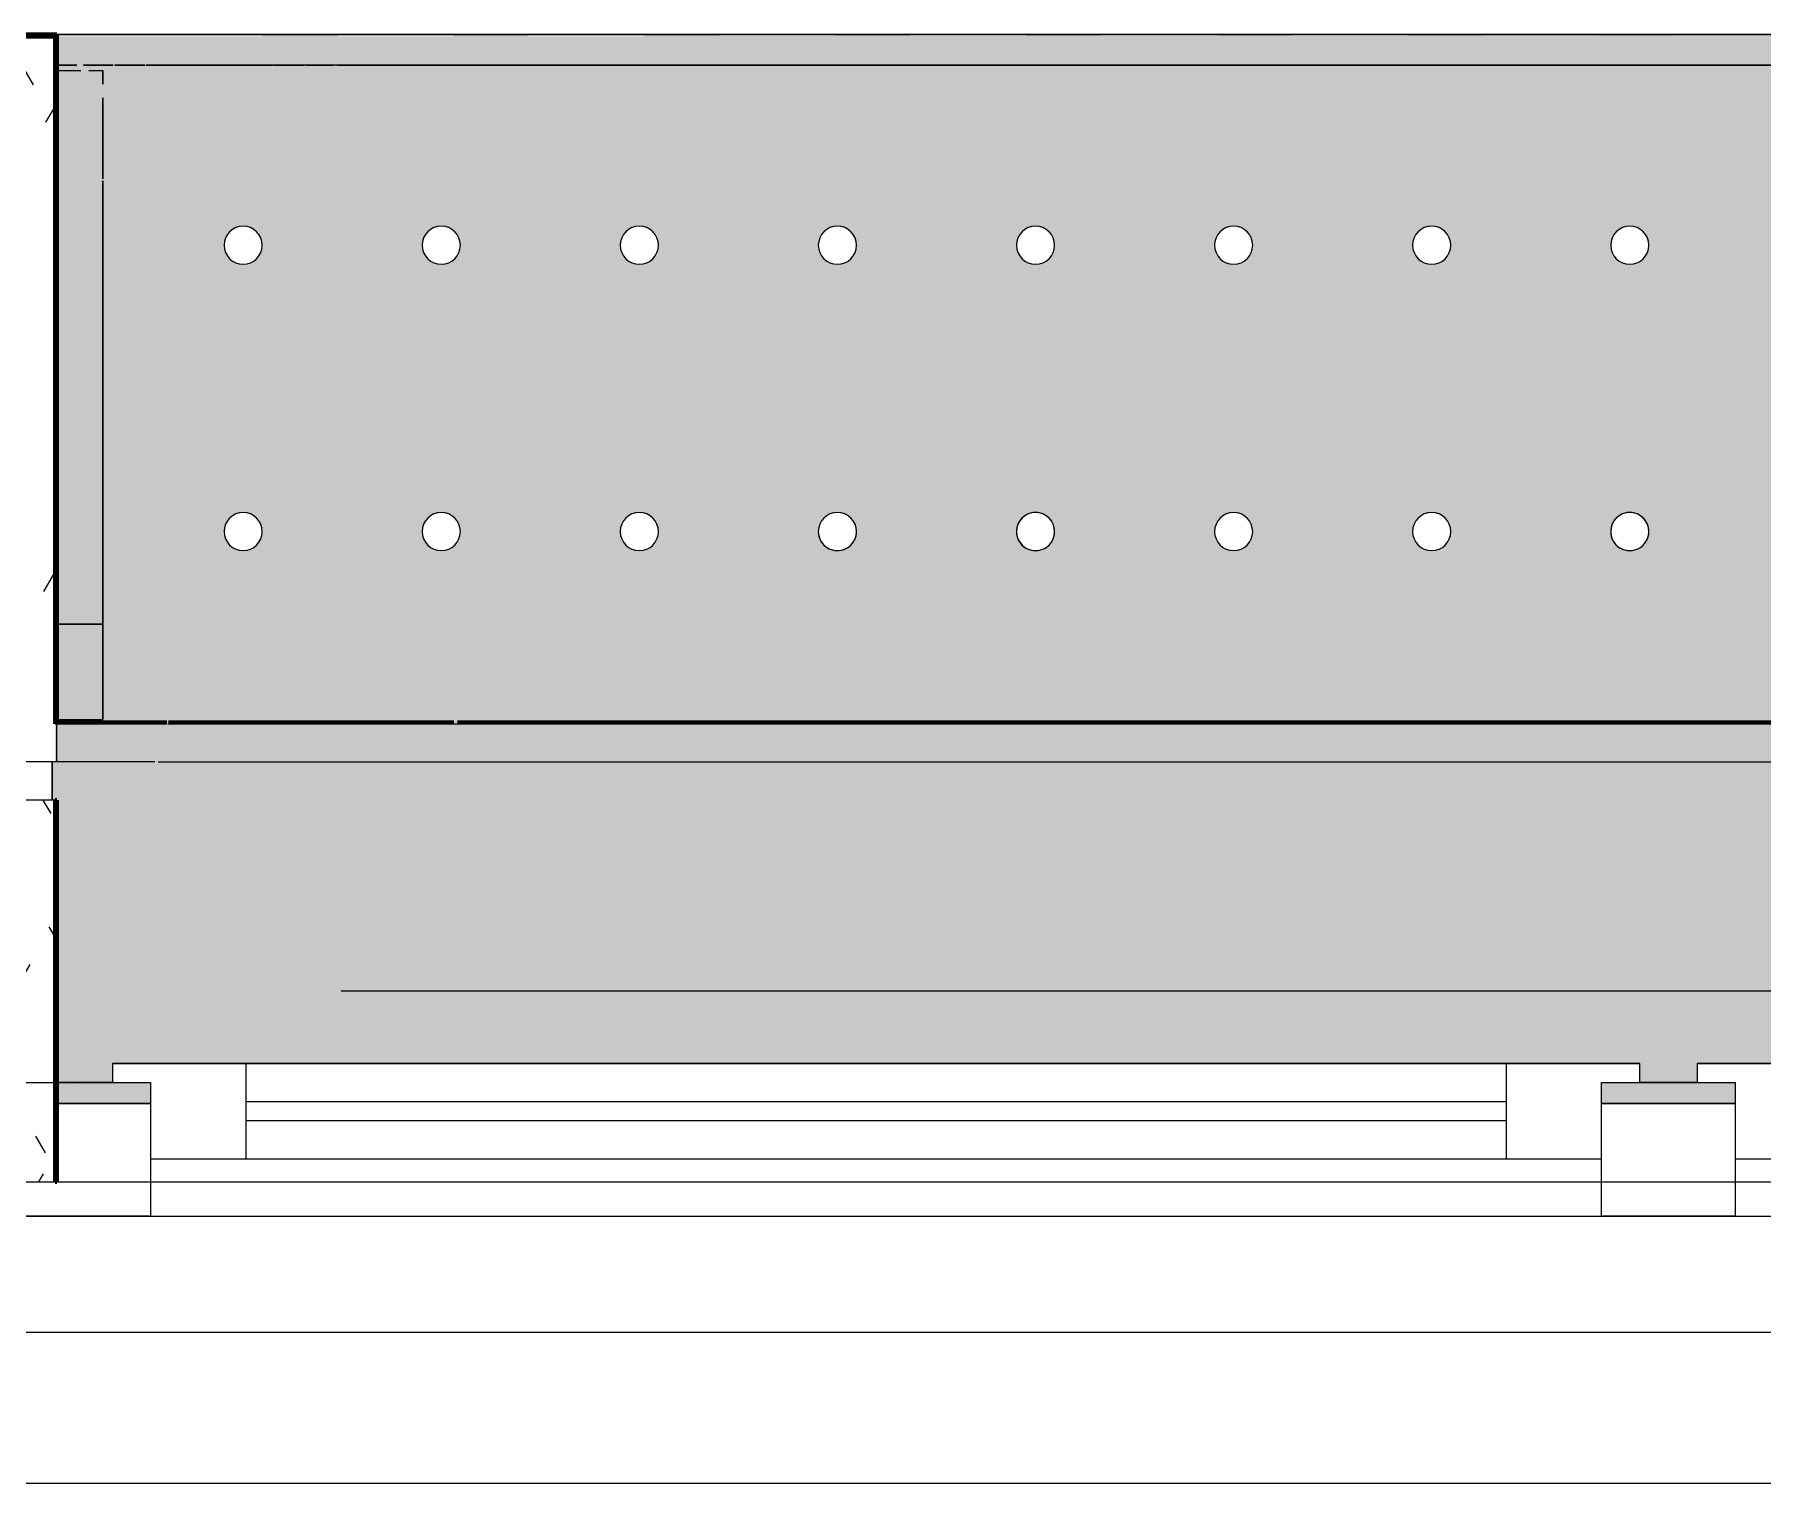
# Model space of a CAD drawing. Header units: millimetres. Extents: x 35144 to 233944, y -8553 to 29000.
# Drawn here: x 61619 to 62524, y -258 to 501 of the extents above; entities that cross this region are included whole.
import ezdxf

# ---------------------------------------------------------------- set-up
doc = ezdxf.new("R2010")
doc.units = ezdxf.units.MM
doc.linetypes.add('Осевая', pattern=[3175, 635, -476.25, 1587.5, -476.25])
for name, color, linetype, lineweight in [('A-GLAZ', 7, 'Continuous', 9), ('A-GLAZ-1', 7, 'Continuous', 13), ('I-WALL', 7, 'Continuous', 9), ('Оси-2', 7, 'Осевая', 9)]:
    doc.layers.add(name, color=color, linetype=linetype, lineweight=lineweight)
for name, color, linetype, lineweight, true_color in [('A-WALL-1', 7, 'Continuous', 9, 0xc0c0c0), ('A-WALL-3', 7, 'Continuous', 9, 0xff80c0), ('I-WALL-13', 7, 'Continuous', 53, 0xeaa7bf), ('I-WALL-28', 7, 'Continuous', 80, 0xffd2ff), ('I-WALL-6', 7, 'Continuous', 9, 0xc0c0c0), ('I-WALL-7', 7, 'Continuous', 9, 0xcbc7bf), ('I-WALL-8', 7, 'Continuous', 80, 0xff80c0), ('S-WALL-ANLY', 7, 'Continuous', 13, 0x008040), ('Знаки-1', 9, 'Continuous', 9, 0x808080), ('Знаки-2', 7, 'Continuous', 9, 0xc1bbaf), ('Знаки-4', 7, 'Continuous', 9, 0xaba79f), ('Знаки-5', 7, 'Continuous', 9, 0xd5cdbe), ('Знаки-6', 7, 'Continuous', 9, 0xd1cabb), ('Знаки-7', 7, 'Continuous', 9, 0xccc5b7), ('Знаки-8', 7, 'Continuous', 9, 0xd4ccbd)]:
    doc.layers.add(name, color=color, linetype=linetype, lineweight=lineweight, true_color=true_color)
doc.layers.add('Знаки-3', color=7, linetype='Continuous', lineweight=9, transparency=0.5)
pattern_1 = [(0, (0, 0), (121.92, 30.48), [10.058, -81.382, 10.058, -81.382, -487.68]), (0, (0, 0), (121.92, 30.48), [-182.88, 10.058, -172.822, 10.058, -81.382, -213.36]), (0, (0, 0), (121.92, 30.48), [-457.2, 10.058, -50.902, 10.058, -142.342]), (120, (45.72, 15.24), (-87.356454, 90.345817), [10.058, -81.382, 10.058, -81.382, -487.68]), (120, (45.72, 15.24), (-87.356454, 90.345817), [-182.88, 10.058, -172.822, 10.058, -81.382, -213.36]), (120, (45.72, 15.24), (-87.356454, 90.345817), [-457.2, 10.058, -50.902, 10.058, -142.342]), (240, (60.96, 76.2), (-34.563546, -120.825817), [10.058, -81.382, 10.058, -81.382, -487.68]), (240, (60.96, 76.2), (-34.563546, -120.825817), [-182.88, 10.058, -172.822, 10.058, -81.382, -213.36]), (240, (60.96, 76.2), (-34.563546, -120.825817), [-457.2, 10.058, -50.902, 10.058, -142.342])]

# ---------------------------------------------------------------- blocks, each defined once
blk = doc.blocks.new('120_Окно_СКБ_2Ст - 120_Окно_СКБ_2Ст 2100х2500 _мал створка справа_-V49-План отделки стен 1 этажа в осях 17-23')
at = {"layer": 'A-GLAZ'}
for p, q in [((1050, -57), (-1050, -57)), ((270, -107), (930, -107)), ((930, -117), (270, -117)), ((170, -127), (200, -127)), ((1000.1, -127), (1015.86, -127)), ((1015.98, -127), (1019.72, -127)), ((1019.92, -127), (1023.66, -127)), ((1023.85, -127), (1027.59, -127)), ((1028.18, -127), (1030, -127))]:
    blk.add_line(p, q, dxfattribs=at)
at = {"layer": 'A-GLAZ-1'}
for p, q in [((150, -127), (150, -57)), ((150, -57), (220, -57)), ((220, -57), (220, -127)), ((980, -127), (980, -57)), ((980, -57), (1050, -57)), ((150, -87), (-980, -87)), ((150, -127), (150, -87)), ((980, -87), (220, -87)), ((220, -87), (220, -127)), ((270, -137), (270, -87)), ((930, -137), (930, -87)), ((980, -127), (980, -87)), ((220, -127), (150, -127)), ((170, -127), (150, -127)), ((170, -137), (170, -127)), ((220, -127), (200, -127)), ((200, -127), (200, -137)), ((1050, -127), (980, -127)), ((1000, -127), (980, -127)), ((1000, -137), (1000, -127)), ((-1000, -137), (170, -137)), ((170, -137), (-1000, -137)), ((200, -137), (1000, -137)), ((1000, -137), (200, -137))]:
    blk.add_line(p, q, dxfattribs=at)
blk = doc.blocks.new('Зашивка радиатора_ с перфорацией М5 - Зашивка радиатора_ с перфорацией М5-V61-План отделки стен 1 этажа в осях 17-23')
at = {"layer": 'Знаки-3'}
h = blk.add_hatch(color=256, dxfattribs=at)
h.paths.add_polyline_path([(1718.52, 380), (1698.52, 380), (1698.52, 369), (1718.52, 368.96), (1718.52, 359), (918.52, 359), (918.52, 369), (938.52, 369), (938.52, 380), (868.52, 380), (868.52, 369), (888.52, 369), (888.52, 359), (-281.48, 359.54), (-281.48, 369), (-261.48, 369), (-261.48, 380), (-310, 380), (-310, -179.94), (1748.52, -179), (1748.52, 201), (1750, 201), (1750, 221), (1748.52, 221), (1748.52, 380), (1724.33, 380)])
h.paths.add_polyline_path([(1650, 90.35), (1655, 89.02), (1658.66, 85.35), (1660, 80.35), (1658.66, 75.35), (1655, 71.69), (1650, 70.35), (1645, 71.69), (1641.34, 75.35), (1640, 80.35), (1641.34, 85.35), (1645, 89.02), (1647.41, 90.01)])
h.paths.add_polyline_path([(1546.25, 90.35), (1551.25, 89.02), (1554.91, 85.35), (1556.25, 80.35), (1554.91, 75.35), (1551.25, 71.69), (1546.25, 70.35), (1541.25, 71.69), (1537.59, 75.35), (1536.25, 80.35), (1537.59, 85.35), (1541.25, 89.02), (1543.66, 90.01)])
h.paths.add_polyline_path([(820, 90.35), (825, 89.02), (828.66, 85.35), (830, 80.35), (828.66, 75.35), (825, 71.69), (820, 70.35), (815, 71.69), (811.34, 75.35), (810, 80.35), (811.34, 85.35), (815, 89.02), (817.41, 90.01)])
h.paths.add_polyline_path([(612.5, 90.35), (617.5, 89.02), (621.16, 85.35), (622.5, 80.35), (621.16, 75.35), (617.5, 71.69), (612.5, 70.35), (607.5, 71.69), (603.84, 75.35), (602.5, 80.35), (603.84, 85.35), (607.5, 89.02), (611.09, 90.17)])
h.paths.add_polyline_path([(301.25, 90.35), (306.25, 89.02), (309.91, 85.35), (311.25, 80.35), (309.91, 75.35), (306.25, 71.69), (301.25, 70.35), (296.25, 71.69), (292.59, 75.35), (291.25, 80.35), (292.59, 85.35), (296.25, 89.02), (298.66, 90.01)])
h.paths.add_polyline_path([(508.75, 90.35), (513.75, 89.02), (517.41, 85.35), (518.75, 80.35), (517.41, 75.35), (513.75, 71.69), (508.75, 70.35), (503.75, 71.69), (500.09, 75.35), (498.75, 80.35), (500.09, 85.35), (503.75, 89.02), (506.16, 90.01)])
h.paths.add_polyline_path([(405, 90.35), (410, 89.02), (413.66, 85.35), (415, 80.35), (413.66, 75.35), (410, 71.69), (405, 70.35), (400, 71.69), (396.34, 75.35), (395, 80.35), (396.34, 85.35), (400, 89.02), (402.41, 90.01)])
h.paths.add_polyline_path([(1442.5, 90.35), (1447.5, 89.02), (1451.16, 85.35), (1452.5, 80.35), (1451.16, 75.35), (1447.5, 71.69), (1442.5, 70.35), (1437.5, 71.69), (1433.84, 75.35), (1432.5, 80.35), (1433.84, 85.35), (1437.5, 89.02), (1439.91, 90.01)])
h.paths.add_polyline_path([(1235, 90.35), (1240, 89.02), (1243.66, 85.35), (1245, 80.35), (1243.66, 75.35), (1240, 71.69), (1235, 70.35), (1230, 71.69), (1226.34, 75.35), (1225, 80.35), (1226.34, 85.35), (1230, 89.02), (1232.41, 90.01)])
h.paths.add_polyline_path([(1027.5, 90.35), (1032.5, 89.02), (1036.16, 85.35), (1037.5, 80.35), (1036.16, 75.35), (1032.5, 71.69), (1027.5, 70.35), (1022.5, 71.69), (1018.84, 75.35), (1017.5, 80.35), (1018.84, 85.35), (1022.5, 89.02), (1024.91, 90.01)])
h.paths.add_polyline_path([(923.75, 90.35), (928.75, 89.02), (932.41, 85.35), (933.75, 80.35), (932.41, 75.35), (928.75, 71.69), (923.75, 70.35), (918.75, 71.69), (915.09, 75.35), (913.75, 80.35), (915.09, 85.35), (918.75, 89.02), (921.16, 90.01)])
h.paths.add_polyline_path([(1338.75, 90.35), (1343.75, 89.02), (1347.41, 85.35), (1348.75, 80.35), (1347.41, 75.35), (1343.75, 71.69), (1338.75, 70.35), (1333.75, 71.69), (1330.09, 75.35), (1328.75, 80.35), (1330.09, 85.35), (1333.75, 89.02), (1336.16, 90.01)])
h.paths.add_polyline_path([(1131.25, 90.35), (1136.25, 89.02), (1139.91, 85.35), (1141.25, 80.35), (1139.91, 75.35), (1136.25, 71.69), (1131.25, 70.35), (1126.25, 71.69), (1122.59, 75.35), (1121.25, 80.35), (1122.59, 85.35), (1126.25, 89.02), (1128.66, 90.01)])
h.paths.add_polyline_path([(716.25, 90.35), (721.25, 89.02), (724.91, 85.35), (726.25, 80.35), (724.91, 75.35), (721.25, 71.69), (716.25, 70.35), (711.25, 71.69), (707.59, 75.35), (706.25, 80.35), (707.59, 85.35), (711.25, 89.02), (713.66, 90.01)])
h.paths.add_polyline_path([(197.5, 90.35), (202.5, 89.02), (206.16, 85.35), (207.5, 80.35), (206.16, 75.35), (202.5, 71.69), (197.5, 70.35), (192.5, 71.69), (188.84, 75.35), (187.5, 80.35), (188.84, 85.35), (192.5, 89.02), (194.91, 90.01)])
h.paths.add_polyline_path([(-113.75, 90.35), (-108.75, 89.02), (-105.09, 85.35), (-103.75, 80.35), (-105.09, 75.35), (-108.75, 71.69), (-113.75, 70.35), (-118.75, 71.69), (-122.41, 75.35), (-123.75, 80.35), (-122.41, 85.35), (-118.75, 89.02), (-116.34, 90.01)])
h.paths.add_polyline_path([(-217.5, 90.35), (-212.5, 89.02), (-208.84, 85.35), (-207.5, 80.35), (-208.84, 75.35), (-212.5, 71.69), (-217.5, 70.35), (-222.5, 71.69), (-226.16, 75.35), (-227.5, 80.35), (-226.16, 85.35), (-222.5, 89.02), (-220.09, 90.01)])
h.paths.add_polyline_path([(93.75, 90.35), (98.75, 89.02), (102.41, 85.35), (103.75, 80.35), (102.41, 75.35), (98.75, 71.69), (93.75, 70.35), (88.75, 71.69), (85.09, 75.35), (83.75, 80.35), (85.09, 85.35), (88.75, 89.02), (91.16, 90.01)])
h.paths.add_polyline_path([(-10, 90.35), (-5, 89.02), (-1.34, 85.35), (0, 80.35), (-1.34, 75.35), (-5, 71.69), (-10, 70.35), (-15, 71.69), (-18.66, 75.35), (-20, 80.35), (-18.66, 85.35), (-15, 89.02), (-12.59, 90.01)])
h.paths.add_polyline_path([(1442.5, -59.65), (1447.5, -60.98), (1451.16, -64.65), (1452.5, -69.65), (1451.16, -74.65), (1447.5, -78.31), (1442.5, -79.65), (1437.5, -78.31), (1433.84, -74.65), (1432.5, -69.65), (1433.84, -64.65), (1437.5, -60.98), (1439.91, -59.99)])
h.paths.add_polyline_path([(1650, -59.65), (1655, -60.98), (1658.66, -64.65), (1660, -69.65), (1658.66, -74.65), (1655, -78.31), (1650, -79.65), (1645, -78.31), (1641.34, -74.65), (1640, -69.65), (1641.34, -64.65), (1645, -60.98), (1647.41, -59.99)])
h.paths.add_polyline_path([(1546.25, -59.65), (1551.25, -60.98), (1554.91, -64.65), (1556.25, -69.65), (1554.91, -74.65), (1551.25, -78.31), (1546.25, -79.65), (1541.25, -78.31), (1537.59, -74.65), (1536.25, -69.65), (1537.59, -64.65), (1541.25, -60.98), (1543.66, -59.99)])
h.paths.add_polyline_path([(508.75, -59.65), (513.75, -60.98), (517.41, -64.65), (518.75, -69.65), (517.41, -74.65), (513.75, -78.31), (508.75, -79.65), (503.75, -78.31), (500.09, -74.65), (498.75, -69.65), (500.09, -64.65), (503.75, -60.98), (506.16, -59.99)])
h.paths.add_polyline_path([(1027.5, -59.65), (1032.5, -60.98), (1036.16, -64.65), (1037.5, -69.65), (1036.16, -74.65), (1032.5, -78.31), (1027.5, -79.65), (1022.5, -78.31), (1018.84, -74.65), (1017.5, -69.65), (1018.84, -64.65), (1022.5, -60.98), (1024.91, -59.99)])
h.paths.add_polyline_path([(716.25, -59.65), (721.25, -60.98), (724.91, -64.65), (726.25, -69.65), (724.91, -74.65), (721.25, -78.31), (716.25, -79.65), (711.25, -78.31), (707.59, -74.65), (706.25, -69.65), (707.59, -64.65), (711.25, -60.98), (713.66, -59.99)])
h.paths.add_polyline_path([(612.5, -59.65), (617.5, -60.98), (621.16, -64.65), (622.5, -69.65), (621.16, -74.65), (617.5, -78.31), (612.5, -79.65), (607.5, -78.31), (603.84, -74.65), (602.5, -69.65), (603.84, -64.65), (607.5, -60.98), (611.09, -59.83)])
h.paths.add_polyline_path([(1131.25, -59.65), (1136.25, -60.98), (1139.91, -64.65), (1141.25, -69.65), (1139.91, -74.65), (1136.25, -78.31), (1131.25, -79.65), (1126.25, -78.31), (1122.59, -74.65), (1121.25, -69.65), (1122.59, -64.65), (1126.25, -60.98), (1128.66, -59.99)])
h.paths.add_polyline_path([(197.5, -59.65), (202.5, -60.98), (206.16, -64.65), (207.5, -69.65), (206.16, -74.65), (202.5, -78.31), (197.5, -79.65), (192.5, -78.31), (188.84, -74.65), (187.5, -69.65), (188.84, -64.65), (192.5, -60.98), (194.91, -59.99)])
h.paths.add_polyline_path([(923.75, -59.65), (928.75, -60.98), (932.41, -64.65), (933.75, -69.65), (932.41, -74.65), (928.75, -78.31), (923.75, -79.65), (918.75, -78.31), (915.09, -74.65), (913.75, -69.65), (915.09, -64.65), (918.75, -60.98), (921.16, -59.99)])
h.paths.add_polyline_path([(301.25, -59.65), (306.25, -60.98), (309.91, -64.65), (311.25, -69.65), (309.91, -74.65), (306.25, -78.31), (301.25, -79.65), (296.25, -78.31), (292.59, -74.65), (291.25, -69.65), (292.59, -64.65), (296.25, -60.98), (298.66, -59.99)])
h.paths.add_polyline_path([(820, -59.65), (825, -60.98), (828.66, -64.65), (830, -69.65), (828.66, -74.65), (825, -78.31), (820, -79.65), (815, -78.31), (811.34, -74.65), (810, -69.65), (811.34, -64.65), (815, -60.98), (817.41, -59.99)])
h.paths.add_polyline_path([(1338.75, -59.65), (1343.75, -60.98), (1347.41, -64.65), (1348.75, -69.65), (1347.41, -74.65), (1343.75, -78.31), (1338.75, -79.65), (1333.75, -78.31), (1330.09, -74.65), (1328.75, -69.65), (1330.09, -64.65), (1333.75, -60.98), (1336.16, -59.99)])
h.paths.add_polyline_path([(405, -59.65), (410, -60.98), (413.66, -64.65), (415, -69.65), (413.66, -74.65), (410, -78.31), (405, -79.65), (400, -78.31), (396.34, -74.65), (395, -69.65), (396.34, -64.65), (400, -60.98), (402.41, -59.99)])
h.paths.add_polyline_path([(93.75, -59.65), (98.75, -60.98), (102.41, -64.65), (103.75, -69.65), (102.41, -74.65), (98.75, -78.31), (93.75, -79.65), (88.75, -78.31), (85.09, -74.65), (83.75, -69.65), (85.09, -64.65), (88.75, -60.98), (91.16, -59.99)])
h.paths.add_polyline_path([(1235, -59.65), (1240, -60.98), (1243.66, -64.65), (1245, -69.65), (1243.66, -74.65), (1240, -78.31), (1235, -79.65), (1230, -78.31), (1226.34, -74.65), (1225, -69.65), (1226.34, -64.65), (1230, -60.98), (1232.41, -59.99)])
h.paths.add_polyline_path([(-10, -59.65), (-5, -60.98), (-1.34, -64.65), (0, -69.65), (-1.34, -74.65), (-5, -78.31), (-10, -79.65), (-15, -78.31), (-18.66, -74.65), (-20, -69.65), (-18.66, -64.65), (-15, -60.98), (-12.59, -59.99)])
h.paths.add_polyline_path([(-217.5, -59.65), (-212.5, -60.98), (-208.84, -64.65), (-207.5, -69.65), (-208.84, -74.65), (-212.5, -78.31), (-217.5, -79.65), (-222.5, -78.31), (-226.16, -74.65), (-227.5, -69.65), (-226.16, -64.65), (-222.5, -60.98), (-220.09, -59.99)])
h.paths.add_polyline_path([(-113.75, -59.65), (-108.75, -60.98), (-105.09, -64.65), (-103.75, -69.65), (-105.09, -74.65), (-108.75, -78.31), (-113.75, -79.65), (-118.75, -78.31), (-122.41, -74.65), (-123.75, -69.65), (-122.41, -64.65), (-118.75, -60.98), (-116.34, -59.99)])
for points in [[(1735.6, -163.94), (-310, -163.94), (-310, -179.94), (1748.52, -179), (1748.52, -163.94), (1736.12, -163.94)], [(923.75, -163.94), (900, -163.94), (900.68, -179.94), (940, -179.94), (939.32, -163.94), (925.18, -163.94)], [(922.59, -163.94), (900, -163.94), (900.68, -179.94), (940, -179.94), (939.32, -163.94), (923.75, -163.94)], [(929.66, -163.94), (910, -163.94), (910.34, -179.94), (930, -179.94), (930, -163.94)], [(927.07, -163.94), (910, -163.94), (910.34, -179.94), (930, -179.94), (929.66, -163.94), (928.66, -163.94)], [(1000.68, -163.94), (1000, -163.94), (1000.68, -179.94), (1040, -179.94), (1039.32, -163.94), (1002.68, -163.94)], [(1025, -163.94), (1000, -163.94), (1000.68, -179.94), (1040, -179.94), (1039.32, -163.94), (1025.18, -163.94)], [(1010.34, -163.94), (1010, -163.94), (1010.34, -179.94), (1030, -179.94), (1029.66, -163.94), (1011.34, -163.94)], [(1027.07, -163.94), (1010, -163.94), (1010.34, -179.94), (1030, -179.94), (1029.66, -163.94), (1027.5, -163.94)], [(1100, -163.94), (1100.68, -179.94), (1140, -179.94), (1139.32, -163.94), (1100.68, -163.94)], [(1100, -163.94), (1100.68, -179.94), (1140, -179.94), (1139.32, -163.94), (1100.68, -163.94)], [(1110.34, -163.94), (1110, -163.94), (1110.34, -179.94), (1130, -179.94), (1129.66, -163.94), (1111.34, -163.94)], [(1112.93, -163.94), (1110, -163.94), (1110.34, -179.94), (1130, -179.94), (1129.66, -163.94), (1114.82, -163.94)], [(1234.14, -163.94), (1200, -163.94), (1200.68, -179.94), (1240, -179.94), (1239.32, -163.94), (1235, -163.94)], [(1200, -163.94), (1200.68, -179.94), (1240, -179.94), (1239.32, -163.94), (1200.68, -163.94)], [(1230, -163.94), (1210, -163.94), (1210.34, -179.94), (1230, -179.94)], [(1230, -163.94), (1210, -163.94), (1210.34, -179.94), (1230, -179.94)], [(1315, -163.94), (1300, -163.94), (1300.68, -179.94), (1340, -179.94), (1339.32, -163.94), (1317.41, -163.94)], [(1325, -163.94), (1300, -163.94), (1300.68, -179.94), (1340, -179.94), (1339.32, -163.94), (1325.18, -163.94)], [(1310.34, -163.94), (1310, -163.94), (1310.34, -179.94), (1330, -179.94), (1329.66, -163.94), (1311.34, -163.94)], [(1320, -163.94), (1310, -163.94), (1310.34, -179.94), (1330, -179.94), (1329.66, -163.94), (1322.59, -163.94)], [(1400, -163.94), (1400.68, -179.94), (1440, -179.94), (1439.32, -163.94), (1400.68, -163.94)], [(1410.34, -163.94), (1400, -163.94), (1400.68, -179.94), (1440, -179.94), (1439.32, -163.94), (1411.34, -163.94)], [(1410.34, -163.94), (1410, -163.94), (1410.34, -179.94), (1430, -179.94), (1429.66, -163.94), (1411.34, -163.94)], [(1412.93, -163.94), (1410, -163.94), (1410.34, -179.94), (1430, -179.94), (1429.66, -163.94), (1414.82, -163.94)], [(1510, -163.94), (1500, -163.94), (1500.68, -179.94), (1540, -179.94), (1539.32, -163.94), (1514.82, -163.94)], [(1514.82, -163.94), (1500, -163.94), (1500.68, -179.94), (1540, -179.94), (1539.32, -163.94), (1515, -163.94)], [(1510.34, -163.94), (1510, -163.94), (1510.34, -179.94), (1530, -179.94), (1529.66, -163.94), (1511.34, -163.94)], [(1527.07, -163.94), (1510, -163.94), (1510.34, -179.94), (1530, -179.94), (1529.66, -163.94), (1528.66, -163.94)], [(1615, -163.94), (1600, -163.94), (1600.68, -179.94), (1640, -179.94), (1639.32, -163.94), (1617.41, -163.94)], [(1610, -163.94), (1600, -163.94), (1600.68, -179.94), (1640, -179.94), (1639.32, -163.94), (1610.34, -163.94)], [(1618.18, -163.94), (1610, -164.84), (1610.34, -179.94), (1630, -179.94), (1629.66, -163.94), (1620, -163.94)], [(1611.34, -163.94), (1610, -164.84), (1610.34, -179.94), (1630, -179.94), (1629.66, -163.94), (1612.93, -163.94)]]:
    blk.add_hatch(color=256, dxfattribs=at).paths.add_polyline_path(points)
at = {"layer": 'Знаки-1'}
for p, q in [((938.52, 380), (868.52, 380)), ((1748.52, 380), (1698.52, 380)), ((1750, 201), (1750, 221)), ((-310, -179.94), (1750, -179.94))]:
    blk.add_line(p, q, dxfattribs=at)
for centre, start, end in [((923.75, 80.35), 0, 180), ((1027.5, 80.35), 0, 180), ((1131.25, 80.35), 0, 180), ((1235, 80.35), 0, 180), ((1338.75, 80.35), 0, 180), ((1442.5, 80.35), 0, 180), ((1546.25, 80.35), 0, 180), ((1650, 80.35), 0, 180), ((923.75, 80.35), 180, 360), ((1027.5, 80.35), 180, 0), ((1131.25, 80.35), 180, 360), ((1235, 80.35), 180, 0), ((1338.75, 80.35), 180, 0), ((1442.5, 80.35), 180, 360), ((1546.25, 80.35), 180, 0), ((1650, 80.35), 180, 360), ((923.75, -69.65), 0, 180), ((1027.5, -69.65), 0, 180), ((1131.25, -69.65), 0, 180), ((1235, -69.65), 0, 180), ((1338.75, -69.65), 0, 180), ((1442.5, -69.65), 0, 180), ((1546.25, -69.65), 0, 180), ((1650, -69.65), 0, 180), ((923.75, -69.65), 180, 0), ((1027.5, -69.65), 180, 0), ((1131.25, -69.65), 180, 0), ((1235, -69.65), 180, 0), ((1338.75, -69.65), 180, 0), ((1442.5, -69.65), 180, 0), ((1546.25, -69.65), 180, 0), ((1650, -69.65), 180, 0)]:
    blk.add_arc(centre, 10, start, end, dxfattribs=at)
at = {"layer": 'Знаки-2'}
for p, q in [((900, -163.94), (840, -163.94)), ((900, -163.94), (940, -163.94)), ((940, -163.94), (900, -163.94)), ((1000, -163.94), (940, -163.94)), ((1000, -163.94), (1010, -163.94)), ((1010, -163.94), (1000, -163.94)), ((1010, -163.94), (1030, -163.94)), ((1030, -163.94), (1010, -163.94)), ((1030, -163.94), (1040, -163.94)), ((1040, -163.94), (1030, -163.94)), ((1100, -163.94), (1040, -163.94)), ((1100, -163.94), (1140, -163.94)), ((1140, -163.94), (1100, -163.94)), ((1200, -163.94), (1140, -163.94)), ((1200, -163.94), (1240, -163.94)), ((1240, -163.94), (1200, -163.94)), ((1300, -163.94), (1240, -163.94)), ((1300, -163.94), (1310, -163.94)), ((1310, -163.94), (1300, -163.94)), ((1310, -163.94), (1330, -163.94)), ((1330, -163.94), (1310, -163.94)), ((1330, -163.94), (1340, -163.94)), ((1340, -163.94), (1330, -163.94)), ((1400, -163.94), (1340, -163.94)), ((1400, -163.94), (1440, -163.94)), ((1440, -163.94), (1400, -163.94)), ((1500, -163.94), (1440, -163.94)), ((1500, -163.94), (1540, -163.94)), ((1540, -163.94), (1500, -163.94)), ((1600, -163.94), (1540, -163.94)), ((1600, -163.94), (1600.68, -163.94)), ((1600.68, -163.94), (1600, -163.94)), ((1602.68, -163.94), (1610, -163.94)), ((1610, -163.94), (1602.68, -163.94)), ((1610, -163.94), (1617.41, -163.94)), ((1617.41, -163.94), (1610, -163.94)), ((1618.17, -163.94), (1630, -163.94)), ((1630, -163.94), (1618.17, -163.94)), ((1630, -163.94), (1634.14, -163.94)), ((1634.14, -163.94), (1630, -163.94)), ((1634.82, -163.94), (1640, -163.94)), ((1640, -163.94), (1634.82, -163.94)), ((1700.94, -163.94), (1640, -163.94)), ((1717.19, -163.94), (1701.52, -163.94)), ((1733.69, -163.94), (1718.02, -163.94)), ((1744.39, -163.94), (1737.19, -163.94)), ((1748.52, -163.94), (1744.47, -163.94)), ((840, -179.94), (900, -179.94)), ((900, -179.94), (940, -179.94)), ((940, -179.94), (900, -179.94)), ((940, -179.94), (1000, -179.94)), ((1000, -179.94), (1010, -179.94)), ((1010, -179.94), (1000, -179.94)), ((1010, -179.94), (1030, -179.94)), ((1030, -179.94), (1010, -179.94)), ((1030, -179.94), (1040, -179.94)), ((1040, -179.94), (1030, -179.94)), ((1040, -179.94), (1100, -179.94)), ((1100, -179.94), (1140, -179.94)), ((1140, -179.94), (1100, -179.94)), ((1140, -179.94), (1200, -179.94)), ((1200, -179.94), (1240, -179.94)), ((1240, -179.94), (1200, -179.94)), ((1240, -179.94), (1300, -179.94)), ((1300, -179.94), (1310, -179.94)), ((1310, -179.94), (1300, -179.94)), ((1310, -179.94), (1330, -179.94)), ((1330, -179.94), (1310, -179.94)), ((1330, -179.94), (1340, -179.94)), ((1340, -179.94), (1330, -179.94)), ((1340, -179.94), (1400, -179.94)), ((1400, -179.94), (1440, -179.94)), ((1440, -179.94), (1400, -179.94)), ((1440, -179.94), (1500, -179.94)), ((1500, -179.94), (1540, -179.94)), ((1540, -179.94), (1500, -179.94)), ((1540, -179.94), (1600, -179.94)), ((1600, -179.94), (1610, -179.94)), ((1610, -179.94), (1600, -179.94)), ((1610, -179.94), (1630, -179.94)), ((1630, -179.94), (1610, -179.94)), ((1630, -179.94), (1640, -179.94)), ((1640, -179.94), (1630, -179.94)), ((1640, -179.94), (1750, -179.94))]:
    blk.add_line(p, q, dxfattribs=at)
at = {"layer": 'Знаки-4'}
for p, q in [((868.52, 380), (938.52, 380)), ((1698.52, 380), (1748.52, 380)), ((1750, 221), (1750, 201)), ((-262.14, -163.94), (1700.94, -163.94)), ((1701.52, -163.94), (1717.19, -163.94)), ((1718.02, -163.94), (1733.69, -163.94)), ((1737.19, -163.94), (1744.39, -163.94)), ((1744.47, -163.94), (1748.52, -163.94)), ((1750, -179.94), (-310, -179.94)), ((1750, -179.94), (-310, -179.94))]:
    blk.add_line(p, q, dxfattribs=at)
for centre, start, end in [((923.75, 80.35), 60, 180), ((923.75, 80.35), 15, 60), ((923.75, 80.35), 0, 15), ((1027.5, 80.35), 0, 180), ((1131.25, 80.35), 0, 180), ((1235, 80.35), 60, 180), ((1235, 80.35), 0, 60), ((1338.75, 80.35), 75, 180), ((1338.75, 80.35), 60, 75), ((1338.75, 80.35), 0, 60), ((1442.5, 80.35), 0, 180), ((1546.25, 80.35), 0, 180), ((1650, 80.35), 0, 180), ((923.75, 80.35), 180, 195), ((923.75, 80.35), 195, 210), ((923.75, 80.35), 210, 225), ((923.75, 80.35), 225, 240), ((923.75, 80.35), 300, 315), ((923.75, 80.35), 315, 330), ((923.75, 80.35), 330, 345), ((923.75, 80.35), 345, 360), ((1027.5, 80.35), 180, 360), ((1131.25, 80.35), 180, 360), ((1235, 80.35), 180, 240), ((1235, 80.35), 240, 0), ((1338.75, 80.35), 180, 360), ((1442.5, 80.35), 180, 360), ((1546.25, 80.35), 180, 360), ((1650, 80.35), 180, 360), ((923.75, 80.35), 240, 255), ((923.75, 80.35), 255, 270), ((923.75, 80.35), 270, 285), ((923.75, 80.35), 285, 300), ((923.75, -69.65), 0, 180), ((1027.5, -69.65), 0, 180), ((1131.25, -69.65), 0, 180), ((1235, -69.65), 0, 180), ((1338.75, -69.65), 0, 180), ((1442.5, -69.65), 0, 180), ((1546.25, -69.65), 0, 180), ((1650, -69.65), 0, 180), ((923.75, -69.65), 180, 360), ((1027.5, -69.65), 180, 360), ((1131.25, -69.65), 180, 360), ((1235, -69.65), 180, 360), ((1338.75, -69.65), 180, 360), ((1442.5, -69.65), 180, 360), ((1546.25, -69.65), 180, 360), ((1650, -69.65), 180, 360)]:
    blk.add_arc(centre, 10, start, end, dxfattribs=at)
at = {"layer": 'Знаки-5'}
for p, q in [((914.82, -163.94), (911.34, -163.94)), ((925, -163.94), (915, -163.94)), ((928.66, -163.94), (925.18, -163.94)), ((1014.82, -163.94), (1011.34, -163.94)), ((1025, -163.94), (1015, -163.94)), ((1028.66, -163.94), (1025.18, -163.94)), ((1114.82, -163.94), (1111.34, -163.94)), ((1125, -163.94), (1115, -163.94)), ((1128.66, -163.94), (1125.18, -163.94)), ((1214.82, -163.94), (1211.34, -163.94)), ((1225, -163.94), (1215, -163.94)), ((1228.66, -163.94), (1225.18, -163.94)), ((1314.82, -163.94), (1311.34, -163.94)), ((1325, -163.94), (1315, -163.94)), ((1328.66, -163.94), (1325.18, -163.94)), ((1414.82, -163.94), (1411.34, -163.94)), ((1425, -163.94), (1415, -163.94)), ((1428.66, -163.94), (1425.18, -163.94)), ((1514.82, -163.94), (1511.34, -163.94)), ((1525, -163.94), (1515, -163.94)), ((1528.66, -163.94), (1525.18, -163.94)), ((1614.82, -163.94), (1611.34, -163.94)), ((1617.41, -163.94), (1615, -163.94)), ((1625, -163.94), (1618.18, -163.94)), ((1628.66, -163.94), (1625.18, -163.94)), ((911.34, -179.94), (914.82, -179.94)), ((915, -179.94), (925, -179.94)), ((925.18, -179.94), (928.66, -179.94)), ((1011.34, -179.94), (1014.82, -179.94)), ((1015, -179.94), (1025, -179.94)), ((1025.18, -179.94), (1028.66, -179.94)), ((1111.34, -179.94), (1114.82, -179.94)), ((1115, -179.94), (1125, -179.94)), ((1125.18, -179.94), (1128.66, -179.94)), ((1211.34, -179.94), (1214.82, -179.94)), ((1215, -179.94), (1225, -179.94)), ((1225.18, -179.94), (1228.66, -179.94)), ((1311.34, -179.94), (1314.82, -179.94)), ((1315, -179.94), (1325, -179.94)), ((1325.18, -179.94), (1328.66, -179.94)), ((1411.34, -179.94), (1414.82, -179.94)), ((1415, -179.94), (1425, -179.94)), ((1425.18, -179.94), (1428.66, -179.94)), ((1511.34, -179.94), (1514.82, -179.94)), ((1515, -179.94), (1525, -179.94)), ((1525.18, -179.94), (1528.66, -179.94)), ((1611.34, -179.94), (1614.82, -179.94)), ((1615, -179.94), (1625, -179.94)), ((1625.18, -179.94), (1628.66, -179.94))]:
    blk.add_line(p, q, dxfattribs=at)
at = {"layer": 'Знаки-6'}
for p, q in [((910, -163.94), (900.68, -163.94)), ((911.28, -163.94), (914.82, -163.94)), ((914.82, -163.94), (911.28, -163.94)), ((915, -163.94), (925, -163.94)), ((925, -163.94), (915, -163.94)), ((925.18, -163.94), (928.72, -163.94)), ((928.72, -163.94), (925.18, -163.94)), ((939.32, -163.94), (930, -163.94)), ((1010, -163.94), (1000.68, -163.94)), ((1010, -163.94), (1014.81, -163.94)), ((1014.81, -163.94), (1010, -163.94)), ((1015, -163.94), (1025, -163.94)), ((1025, -163.94), (1015, -163.94)), ((1025.19, -163.94), (1030, -163.94)), ((1027.07, -163.94), (1025.19, -163.94)), ((1030, -163.94), (1027.07, -163.94)), ((1039.32, -163.94), (1030, -163.94)), ((1110, -163.94), (1100.68, -163.94)), ((1110, -163.94), (1114.81, -163.94)), ((1114.81, -163.94), (1110, -163.94)), ((1115, -163.94), (1125, -163.94)), ((1125, -163.94), (1115, -163.94)), ((1125.19, -163.94), (1129.66, -163.94)), ((1130, -163.94), (1125.19, -163.94)), ((1129.66, -163.94), (1130, -163.94)), ((1139.32, -163.94), (1130, -163.94)), ((1210, -163.94), (1200.68, -163.94)), ((1211.28, -163.94), (1214.82, -163.94)), ((1214.82, -163.94), (1211.28, -163.94)), ((1215, -163.94), (1225, -163.94)), ((1225, -163.94), (1215, -163.94)), ((1225.18, -163.94), (1228.72, -163.94)), ((1228.72, -163.94), (1225.18, -163.94)), ((1239.32, -163.94), (1230, -163.94)), ((1310, -163.94), (1300.68, -163.94)), ((1310, -163.94), (1314.81, -163.94)), ((1311.34, -163.94), (1310, -163.94)), ((1314.81, -163.94), (1311.34, -163.94)), ((1315, -163.94), (1325, -163.94)), ((1317.41, -163.94), (1315, -163.94)), ((1325, -163.94), (1317.41, -163.94)), ((1325.19, -163.94), (1330, -163.94)), ((1330, -163.94), (1325.19, -163.94)), ((1339.32, -163.94), (1330, -163.94)), ((1410, -163.94), (1400.68, -163.94)), ((1410, -163.94), (1410.34, -163.94)), ((1414.81, -163.94), (1410, -163.94)), ((1410.34, -163.94), (1414.81, -163.94)), ((1415, -163.94), (1425, -163.94)), ((1425, -163.94), (1415, -163.94)), ((1425.19, -163.94), (1430, -163.94)), ((1430, -163.94), (1425.19, -163.94)), ((1439.32, -163.94), (1430, -163.94)), ((1510, -163.94), (1500.68, -163.94)), ((1511.28, -163.94), (1514.82, -163.94)), ((1514.82, -163.94), (1511.28, -163.94)), ((1515, -163.94), (1525, -163.94)), ((1525, -163.94), (1515, -163.94)), ((1525.18, -163.94), (1528.72, -163.94)), ((1528.72, -163.94), (1525.18, -163.94)), ((1538.79, -163.94), (1530, -163.94)), ((1610, -163.94), (1602.68, -163.94)), ((1610, -163.94), (1614.81, -163.94)), ((1614.81, -163.94), (1610, -163.94)), ((1615, -163.94), (1617.41, -163.94)), ((1617.41, -163.94), (1615, -163.94)), ((1618.17, -163.94), (1625, -163.94)), ((1625, -163.94), (1618.17, -163.94)), ((1625.19, -163.94), (1630, -163.94)), ((1630, -163.94), (1625.19, -163.94)), ((1634.14, -163.94), (1630, -163.94)), ((1639.32, -163.94), (1634.73, -163.94)), ((900.68, -179.94), (910, -179.94)), ((911.28, -179.94), (914.82, -179.94)), ((914.82, -179.94), (911.28, -179.94)), ((915, -179.94), (925, -179.94)), ((925, -179.94), (915, -179.94)), ((925.18, -179.94), (928.72, -179.94)), ((928.72, -179.94), (925.18, -179.94)), ((930, -179.94), (939.32, -179.94)), ((1000.68, -179.94), (1010, -179.94)), ((1010, -179.94), (1014.81, -179.94)), ((1014.81, -179.94), (1010, -179.94)), ((1015, -179.94), (1025, -179.94)), ((1022.59, -179.94), (1015, -179.94)), ((1025, -179.94), (1022.59, -179.94)), ((1025.19, -179.94), (1030, -179.94)), ((1030, -179.94), (1025.19, -179.94)), ((1030, -179.94), (1039.32, -179.94)), ((1100.68, -179.94), (1110, -179.94)), ((1110, -179.94), (1110.34, -179.94)), ((1114.81, -179.94), (1110, -179.94)), ((1110.34, -179.94), (1114.81, -179.94)), ((1115, -179.94), (1120, -179.94)), ((1125, -179.94), (1115, -179.94)), ((1120, -179.94), (1125, -179.94)), ((1125.19, -179.94), (1130, -179.94)), ((1130, -179.94), (1125.19, -179.94)), ((1130, -179.94), (1139.32, -179.94)), ((1200.68, -179.94), (1210, -179.94)), ((1211.28, -179.94), (1214.82, -179.94)), ((1214.82, -179.94), (1211.28, -179.94)), ((1215, -179.94), (1225, -179.94)), ((1225, -179.94), (1215, -179.94)), ((1225.18, -179.94), (1228.72, -179.94)), ((1228.72, -179.94), (1225.18, -179.94)), ((1230, -179.94), (1239.32, -179.94)), ((1300.68, -179.94), (1310, -179.94)), ((1310, -179.94), (1314.81, -179.94)), ((1314.81, -179.94), (1310, -179.94)), ((1315, -179.94), (1325, -179.94)), ((1325, -179.94), (1315, -179.94)), ((1325.19, -179.94), (1330, -179.94)), ((1330, -179.94), (1325.19, -179.94)), ((1330, -179.94), (1339.32, -179.94)), ((1400.68, -179.94), (1410, -179.94)), ((1410, -179.94), (1414.81, -179.94)), ((1414.81, -179.94), (1410, -179.94)), ((1415, -179.94), (1425, -179.94)), ((1425, -179.94), (1415, -179.94)), ((1425.19, -179.94), (1430, -179.94)), ((1430, -179.94), (1425.19, -179.94)), ((1430, -179.94), (1439.32, -179.94)), ((1500.68, -179.94), (1510, -179.94)), ((1511.28, -179.94), (1514.82, -179.94)), ((1514.82, -179.94), (1511.28, -179.94)), ((1515, -179.94), (1525, -179.94)), ((1525, -179.94), (1515, -179.94)), ((1525.18, -179.94), (1528.72, -179.94)), ((1528.72, -179.94), (1525.18, -179.94)), ((1530, -179.94), (1538.79, -179.94)), ((1600.68, -179.94), (1610, -179.94)), ((1610, -179.94), (1614.81, -179.94)), ((1614.81, -179.94), (1610, -179.94)), ((1615, -179.94), (1625, -179.94)), ((1625, -179.94), (1615, -179.94)), ((1625.19, -179.94), (1630, -179.94)), ((1628.66, -179.94), (1625.19, -179.94)), ((1630, -179.94), (1628.66, -179.94)), ((1630, -179.94), (1639.32, -179.94))]:
    blk.add_line(p, q, dxfattribs=at)
at = {"layer": 'Знаки-7'}
for p, q in [((900, -163.94), (910, -163.94)), ((900.68, -163.94), (900, -163.94)), ((910, -163.94), (900.68, -163.94)), ((910, -163.94), (914.81, -163.94)), ((914.81, -163.94), (910, -163.94)), ((915, -163.94), (925, -163.94)), ((925, -163.94), (915, -163.94)), ((925.19, -163.94), (930, -163.94)), ((930, -163.94), (925.19, -163.94)), ((930, -163.94), (940, -163.94)), ((934.14, -163.94), (930, -163.94)), ((940, -163.94), (934.14, -163.94)), ((1000, -163.94), (1005.86, -163.94)), ((1010, -163.94), (1000, -163.94)), ((1005.86, -163.94), (1010, -163.94)), ((1011.28, -163.94), (1014.82, -163.94)), ((1014.82, -163.94), (1011.28, -163.94)), ((1015, -163.94), (1025, -163.94)), ((1025, -163.94), (1015, -163.94)), ((1025.18, -163.94), (1028.72, -163.94)), ((1028.72, -163.94), (1025.18, -163.94)), ((1030, -163.94), (1040, -163.94)), ((1040, -163.94), (1030, -163.94)), ((1100, -163.94), (1110, -163.94)), ((1110, -163.94), (1100, -163.94)), ((1110, -163.94), (1114.81, -163.94)), ((1114.81, -163.94), (1110, -163.94)), ((1115, -163.94), (1122.59, -163.94)), ((1125, -163.94), (1115, -163.94)), ((1122.59, -163.94), (1125, -163.94)), ((1125.19, -163.94), (1129.66, -163.94)), ((1130, -163.94), (1125.19, -163.94)), ((1129.66, -163.94), (1130, -163.94)), ((1130, -163.94), (1140, -163.94)), ((1140, -163.94), (1130, -163.94)), ((1200, -163.94), (1205.86, -163.94)), ((1210, -163.94), (1200, -163.94)), ((1205.86, -163.94), (1210, -163.94)), ((1210, -163.94), (1214.81, -163.94)), ((1210.34, -163.94), (1210, -163.94)), ((1214.81, -163.94), (1210.34, -163.94)), ((1215, -163.94), (1225, -163.94)), ((1225, -163.94), (1215, -163.94)), ((1225.19, -163.94), (1230, -163.94)), ((1227.07, -163.94), (1225.19, -163.94)), ((1230, -163.94), (1227.07, -163.94)), ((1230, -163.94), (1240, -163.94)), ((1240, -163.94), (1230, -163.94)), ((1300, -163.94), (1310, -163.94)), ((1310, -163.94), (1300, -163.94)), ((1311.28, -163.94), (1314.82, -163.94)), ((1314.82, -163.94), (1311.28, -163.94)), ((1315, -163.94), (1325, -163.94)), ((1325, -163.94), (1315, -163.94)), ((1325.18, -163.94), (1328.72, -163.94)), ((1328.72, -163.94), (1325.18, -163.94)), ((1330, -163.94), (1340, -163.94)), ((1340, -163.94), (1330, -163.94)), ((1400, -163.94), (1410, -163.94)), ((1400.68, -163.94), (1400, -163.94)), ((1410, -163.94), (1400.68, -163.94)), ((1410, -163.94), (1414.81, -163.94)), ((1414.81, -163.94), (1410, -163.94)), ((1415, -163.94), (1425, -163.94)), ((1425, -163.94), (1415, -163.94)), ((1425.19, -163.94), (1429.66, -163.94)), ((1430, -163.94), (1425.19, -163.94)), ((1429.66, -163.94), (1430, -163.94)), ((1430, -163.94), (1440, -163.94)), ((1434.14, -163.94), (1430, -163.94)), ((1440, -163.94), (1434.14, -163.94)), ((1500, -163.94), (1505.86, -163.94)), ((1510, -163.94), (1500, -163.94)), ((1505.86, -163.94), (1510, -163.94)), ((1510, -163.94), (1512.93, -163.94)), ((1514.81, -163.94), (1510, -163.94)), ((1512.93, -163.94), (1514.81, -163.94)), ((1515, -163.94), (1525, -163.94)), ((1525, -163.94), (1515, -163.94)), ((1525.19, -163.94), (1530, -163.94)), ((1530, -163.94), (1525.19, -163.94)), ((1530, -163.94), (1540, -163.94)), ((1540, -163.94), (1530, -163.94)), ((1600, -163.94), (1600.68, -163.94)), ((1600.68, -163.94), (1600, -163.94)), ((1602.68, -163.94), (1610, -163.94)), ((1610, -163.94), (1602.68, -163.94)), ((1611.28, -163.94), (1614.82, -163.94)), ((1614.82, -163.94), (1611.28, -163.94)), ((1615, -163.94), (1617.39, -163.94)), ((1617.39, -163.94), (1615, -163.94)), ((1618.16, -163.94), (1625, -163.94)), ((1625, -163.94), (1618.16, -163.94)), ((1625.18, -163.94), (1628.72, -163.94)), ((1628.72, -163.94), (1625.18, -163.94)), ((1630, -163.94), (1634.14, -163.94)), ((1634.14, -163.94), (1630, -163.94)), ((1634.82, -163.94), (1640, -163.94)), ((1640, -163.94), (1634.82, -163.94)), ((900, -179.94), (910, -179.94)), ((910, -179.94), (900, -179.94)), ((910, -179.94), (914.81, -179.94)), ((914.81, -179.94), (910, -179.94)), ((915, -179.94), (925, -179.94)), ((925, -179.94), (915, -179.94)), ((925.19, -179.94), (930, -179.94)), ((930, -179.94), (925.19, -179.94)), ((930, -179.94), (940, -179.94)), ((940, -179.94), (930, -179.94)), ((1000, -179.94), (1010, -179.94)), ((1010, -179.94), (1000, -179.94)), ((1011.28, -179.94), (1014.82, -179.94)), ((1014.82, -179.94), (1011.28, -179.94)), ((1015, -179.94), (1025, -179.94)), ((1025, -179.94), (1015, -179.94)), ((1025.18, -179.94), (1028.72, -179.94)), ((1028.72, -179.94), (1025.18, -179.94)), ((1030, -179.94), (1040, -179.94)), ((1040, -179.94), (1030, -179.94)), ((1100, -179.94), (1110, -179.94)), ((1110, -179.94), (1100, -179.94)), ((1110, -179.94), (1114.81, -179.94)), ((1114.81, -179.94), (1110, -179.94)), ((1115, -179.94), (1125, -179.94)), ((1125, -179.94), (1115, -179.94)), ((1125.19, -179.94), (1130, -179.94)), ((1130, -179.94), (1125.19, -179.94)), ((1130, -179.94), (1140, -179.94)), ((1140, -179.94), (1130, -179.94)), ((1200, -179.94), (1210, -179.94)), ((1210, -179.94), (1200, -179.94)), ((1210, -179.94), (1214.81, -179.94)), ((1214.81, -179.94), (1210, -179.94)), ((1215, -179.94), (1225, -179.94)), ((1225, -179.94), (1215, -179.94)), ((1225.19, -179.94), (1230, -179.94)), ((1230, -179.94), (1225.19, -179.94)), ((1230, -179.94), (1240, -179.94)), ((1240, -179.94), (1230, -179.94)), ((1300, -179.94), (1310, -179.94)), ((1310, -179.94), (1300, -179.94)), ((1311.28, -179.94), (1314.82, -179.94)), ((1314.82, -179.94), (1311.28, -179.94)), ((1315, -179.94), (1325, -179.94)), ((1325, -179.94), (1315, -179.94)), ((1325.18, -179.94), (1328.72, -179.94)), ((1328.72, -179.94), (1325.18, -179.94)), ((1330, -179.94), (1340, -179.94)), ((1340, -179.94), (1330, -179.94)), ((1400, -179.94), (1410, -179.94)), ((1410, -179.94), (1400, -179.94)), ((1410, -179.94), (1414.81, -179.94)), ((1414.81, -179.94), (1410, -179.94)), ((1415, -179.94), (1425, -179.94)), ((1425, -179.94), (1415, -179.94)), ((1425.19, -179.94), (1430, -179.94)), ((1430, -179.94), (1425.19, -179.94)), ((1430, -179.94), (1440, -179.94)), ((1440, -179.94), (1430, -179.94)), ((1500, -179.94), (1510, -179.94)), ((1510, -179.94), (1500, -179.94)), ((1510, -179.94), (1514.81, -179.94)), ((1514.81, -179.94), (1510, -179.94)), ((1515, -179.94), (1525, -179.94)), ((1525, -179.94), (1515, -179.94)), ((1525.19, -179.94), (1530, -179.94)), ((1530, -179.94), (1525.19, -179.94)), ((1530, -179.94), (1540, -179.94)), ((1540, -179.94), (1530, -179.94)), ((1600, -179.94), (1610, -179.94)), ((1610, -179.94), (1600, -179.94)), ((1611.28, -179.94), (1614.82, -179.94)), ((1614.82, -179.94), (1611.28, -179.94)), ((1615, -179.94), (1625, -179.94)), ((1625, -179.94), (1615, -179.94)), ((1625.18, -179.94), (1628.72, -179.94)), ((1628.72, -179.94), (1625.18, -179.94)), ((1630, -179.94), (1640, -179.94)), ((1640, -179.94), (1630, -179.94))]:
    blk.add_line(p, q, dxfattribs=at)
at = {"layer": 'Знаки-8'}
for p, q in [((910, -163.94), (912.93, -163.94)), ((914.81, -163.94), (910, -163.94)), ((912.93, -163.94), (914.81, -163.94)), ((915, -163.94), (925, -163.94)), ((925, -163.94), (915, -163.94)), ((925.19, -163.94), (930, -163.94)), ((930, -163.94), (925.19, -163.94)), ((1011.28, -163.94), (1014.82, -163.94)), ((1014.82, -163.94), (1011.28, -163.94)), ((1015, -163.94), (1025, -163.94)), ((1025, -163.94), (1015, -163.94)), ((1025.18, -163.94), (1028.72, -163.94)), ((1028.72, -163.94), (1025.18, -163.94)), ((1111.28, -163.94), (1114.82, -163.94)), ((1114.82, -163.94), (1111.28, -163.94)), ((1115, -163.94), (1125, -163.94)), ((1125, -163.94), (1115, -163.94)), ((1125.18, -163.94), (1128.72, -163.94)), ((1128.72, -163.94), (1125.18, -163.94)), ((1210, -163.94), (1212.93, -163.94)), ((1214.81, -163.94), (1210, -163.94)), ((1212.93, -163.94), (1214.81, -163.94)), ((1215, -163.94), (1225, -163.94)), ((1225, -163.94), (1215, -163.94)), ((1225.19, -163.94), (1230, -163.94)), ((1230, -163.94), (1225.19, -163.94)), ((1311.28, -163.94), (1314.82, -163.94)), ((1314.82, -163.94), (1311.28, -163.94)), ((1315, -163.94), (1325, -163.94)), ((1325, -163.94), (1315, -163.94)), ((1325.18, -163.94), (1328.72, -163.94)), ((1328.72, -163.94), (1325.18, -163.94)), ((1411.28, -163.94), (1414.82, -163.94)), ((1414.82, -163.94), (1411.28, -163.94)), ((1415, -163.94), (1425, -163.94)), ((1425, -163.94), (1415, -163.94)), ((1425.18, -163.94), (1428.72, -163.94)), ((1428.72, -163.94), (1425.18, -163.94)), ((1510, -163.94), (1514.81, -163.94)), ((1514.81, -163.94), (1510, -163.94)), ((1515, -163.94), (1525, -163.94)), ((1525, -163.94), (1515, -163.94)), ((1525.19, -163.94), (1530, -163.94)), ((1530, -163.94), (1525.19, -163.94)), ((1611.28, -163.94), (1614.82, -163.94)), ((1614.82, -163.94), (1611.28, -163.94)), ((1615, -163.94), (1617.39, -163.94)), ((1617.39, -163.94), (1615, -163.94)), ((1618.16, -163.94), (1625, -163.94)), ((1625, -163.94), (1618.16, -163.94)), ((1625.18, -163.94), (1628.72, -163.94)), ((1628.72, -163.94), (1625.18, -163.94)), ((910, -179.94), (912.93, -179.94)), ((910.34, -179.94), (910, -179.94)), ((914.81, -179.94), (910.34, -179.94)), ((912.93, -179.94), (914.81, -179.94)), ((915, -179.94), (922.59, -179.94)), ((925, -179.94), (915, -179.94)), ((922.59, -179.94), (925, -179.94)), ((925.19, -179.94), (929.66, -179.94)), ((928.66, -179.94), (925.19, -179.94)), ((930, -179.94), (928.66, -179.94)), ((929.66, -179.94), (930, -179.94)), ((1011.28, -179.94), (1014.82, -179.94)), ((1014.82, -179.94), (1011.28, -179.94)), ((1015, -179.94), (1025, -179.94)), ((1025, -179.94), (1015, -179.94)), ((1025.18, -179.94), (1028.72, -179.94)), ((1028.72, -179.94), (1025.18, -179.94)), ((1111.28, -179.94), (1114.82, -179.94)), ((1114.82, -179.94), (1111.28, -179.94)), ((1115, -179.94), (1125, -179.94)), ((1125, -179.94), (1115, -179.94)), ((1125.18, -179.94), (1128.72, -179.94)), ((1128.72, -179.94), (1125.18, -179.94)), ((1210, -179.94), (1214.81, -179.94)), ((1214.81, -179.94), (1210, -179.94)), ((1215, -179.94), (1217.41, -179.94)), ((1222.59, -179.94), (1215, -179.94)), ((1217.41, -179.94), (1225, -179.94)), ((1225, -179.94), (1222.59, -179.94)), ((1225.19, -179.94), (1227.07, -179.94)), ((1230, -179.94), (1225.19, -179.94)), ((1227.07, -179.94), (1230, -179.94)), ((1311.28, -179.94), (1314.82, -179.94)), ((1314.82, -179.94), (1311.28, -179.94)), ((1315, -179.94), (1325, -179.94)), ((1325, -179.94), (1315, -179.94)), ((1325.18, -179.94), (1328.72, -179.94)), ((1328.72, -179.94), (1325.18, -179.94)), ((1411.28, -179.94), (1414.82, -179.94)), ((1414.82, -179.94), (1411.28, -179.94)), ((1415, -179.94), (1425, -179.94)), ((1425, -179.94), (1415, -179.94)), ((1425.18, -179.94), (1428.72, -179.94)), ((1428.72, -179.94), (1425.18, -179.94)), ((1510, -179.94), (1514.81, -179.94)), ((1514.81, -179.94), (1510, -179.94)), ((1515, -179.94), (1522.59, -179.94)), ((1525, -179.94), (1515, -179.94)), ((1522.59, -179.94), (1525, -179.94)), ((1525.19, -179.94), (1530, -179.94)), ((1530, -179.94), (1525.19, -179.94)), ((1611.28, -179.94), (1614.82, -179.94)), ((1614.82, -179.94), (1611.28, -179.94)), ((1615, -179.94), (1625, -179.94)), ((1625, -179.94), (1615, -179.94)), ((1625.18, -179.94), (1628.72, -179.94)), ((1628.72, -179.94), (1625.18, -179.94))]:
    blk.add_line(p, q, dxfattribs=at)
blk = doc.blocks.new('Зашивка_ торцевая панель - Зашивка_ торцевая панель-V73-План отделки стен 1 этажа в осях 17-23')
at = {"layer": 'Знаки-3'}
blk.add_hatch(color=256, dxfattribs=at).paths.add_polyline_path([(-406, -160), (-406.82, 180), (-430, 180), (-430, -160), (-406.82, -160)])
at = {"layer": 'Знаки-2'}
for p, q in [((-430, 180), (-430, -110)), ((-430, 180), (-426, 180)), ((-425.91, 180), (-417.49, 180)), ((-413.38, 180), (-406, 180)), ((-406, 172.76), (-406, 180)), ((-406, 123.19), (-406, 165.65)), ((-406, -110), (-406, 122.14)), ((-430, -110), (-430, -160)), ((-406, -110), (-430, -110)), ((-430, -110), (-406, -110)), ((-406, -160), (-406, -110)), ((-430, -160), (-406, -160))]:
    blk.add_line(p, q, dxfattribs=at)
at = {"layer": 'Знаки-4'}
for p, q in [((-430, -160), (-430, 180)), ((-430, 180), (-426, 180)), ((-425.91, 180), (-417.49, 180)), ((-413.38, 180), (-406, 180)), ((-406, 180), (-406, 172.76)), ((-406, 165.65), (-406, 123.19)), ((-406, 122.14), (-406, -160)), ((-430, -160), (-406, -160))]:
    blk.add_line(p, q, dxfattribs=at)

msp = doc.modelspace()

# ---------------------------------------------------------------- hatches: boundary and pattern name
at = {"layer": 'I-WALL'}
h = msp.add_hatch(dxfattribs=at)
h.set_pattern_fill('FP_80', color=256, style=0, pattern_type=2)
h.set_pattern_definition(pattern_1)
h.paths.add_polyline_path([(61283.1, 480), (61630, 480), (61630, 500), (60910, 500), (60910, 480), (60912.02, 480)])
h = msp.add_hatch(dxfattribs=at)
h.set_pattern_fill('FP_80', color=256, style=0, pattern_type=2)
h.set_pattern_definition(pattern_1)
h.paths.add_polyline_path([(61610, 120), (61630, 120), (61630, 480), (61610, 480), (61610, 237.98)])
h = msp.add_hatch(dxfattribs=at)
h.set_pattern_fill('FP_80', color=256, style=0, pattern_type=2)
h.set_pattern_definition(pattern_1)
h.paths.add_polyline_path([(61630, 120), (61631, 120), (61630, 140)])
h.paths.add_polyline_path([(65410, 120), (65410, 140), (65360, 140), (65360, 120), (65364.99, 120)])
h.paths.add_polyline_path([(63910, 120), (64260, 120), (64260, 140), (63910, 140)])
h = msp.add_hatch(dxfattribs=at)
h.set_pattern_fill('FP_80', color=256, style=0, pattern_type=2)
h.set_pattern_definition(pattern_1)
h.paths.add_polyline_path([(61610, -100), (61630, -100), (61630, 100), (61610, 100), (61610, -44.58)])

# ---------------------------------------------------------------- linework, layer by layer
at = {"layer": 'A-WALL-1'}
for p, q in [((61630, -100), (63690, -100)), ((64260, -258), (49060, -258))]:
    msp.add_line(p, q, dxfattribs=at)
at = {"layer": 'A-WALL-3'}
msp.add_line((61630, 140), (61631, 140), dxfattribs=at)
at = {"layer": 'I-WALL-13'}
for p, q in [((61631, 141), (61688.59, 141)), ((61689.34, 141), (61838.81, 141)), ((61840.85, 141), (63631.61, 141))]:
    msp.add_line(p, q, dxfattribs=at)
at = {"layer": 'I-WALL-28'}
for p, q in [((61630, 100), (61630, -100)), ((61631, 100), (61630, 100)), ((61631, -100), (61631, 100)), ((61630, -100), (61631, -100))]:
    msp.add_line(p, q, dxfattribs=at)
at = {"layer": 'I-WALL-6'}
for p, q in [((61631, 120), (61631, 140)), ((61630, 100), (61610, 100)), ((61610, -100), (61630, -100))]:
    msp.add_line(p, q, dxfattribs=at)
at = {"layer": 'I-WALL-7'}
for p, q in [((61631, 140), (61688.29, 140)), ((61689.04, 140), (61839.73, 140)), ((61839.78, 140), (63631.89, 140)), ((61682.28, 120), (61610, 120)), ((61684.01, 120), (63637.58, 120))]:
    msp.add_line(p, q, dxfattribs=at)
at = {"layer": 'I-WALL-8'}
for p, q in [((61631, 501), (60889, 501)), ((60890, 500), (61630, 500)), ((61630, 500), (61630, 140)), ((61631, 140), (61631, 501))]:
    msp.add_line(p, q, dxfattribs=at)
at = {"layer": 'S-WALL-ANLY'}
msp.add_line((63710, -179), (61610, -179), dxfattribs=at)
at = {"layer": 'Оси-2'}
msp.add_line((38443.67, 0), (82200, 0), dxfattribs=at)

# ---------------------------------------------------------------- block references
at = {"layer": 'A-GLAZ', "rotation": 180}
msp.add_blockref('120_Окно_СКБ_2Ст - 120_Окно_СКБ_2Ст 2100х2500 _мал створка справа_-V49-План отделки стен 1 этажа в осях 17-23', (62660, -175), dxfattribs=at)
at = {"layer": 'Знаки-2'}
msp.add_blockref('Зашивка_ торцевая панель - Зашивка_ торцевая панель-V73-План отделки стен 1 этажа в осях 17-23', (62061, 302.2), dxfattribs=at)
at = {"layer": 'Знаки-7', "rotation": 180}
msp.add_blockref('Зашивка радиатора_ с перфорацией М5 - Зашивка радиатора_ с перфорацией М5-V61-План отделки стен 1 этажа в осях 17-23', (63378.52, 321), dxfattribs=at)

doc.saveas('drawing.dxf')
